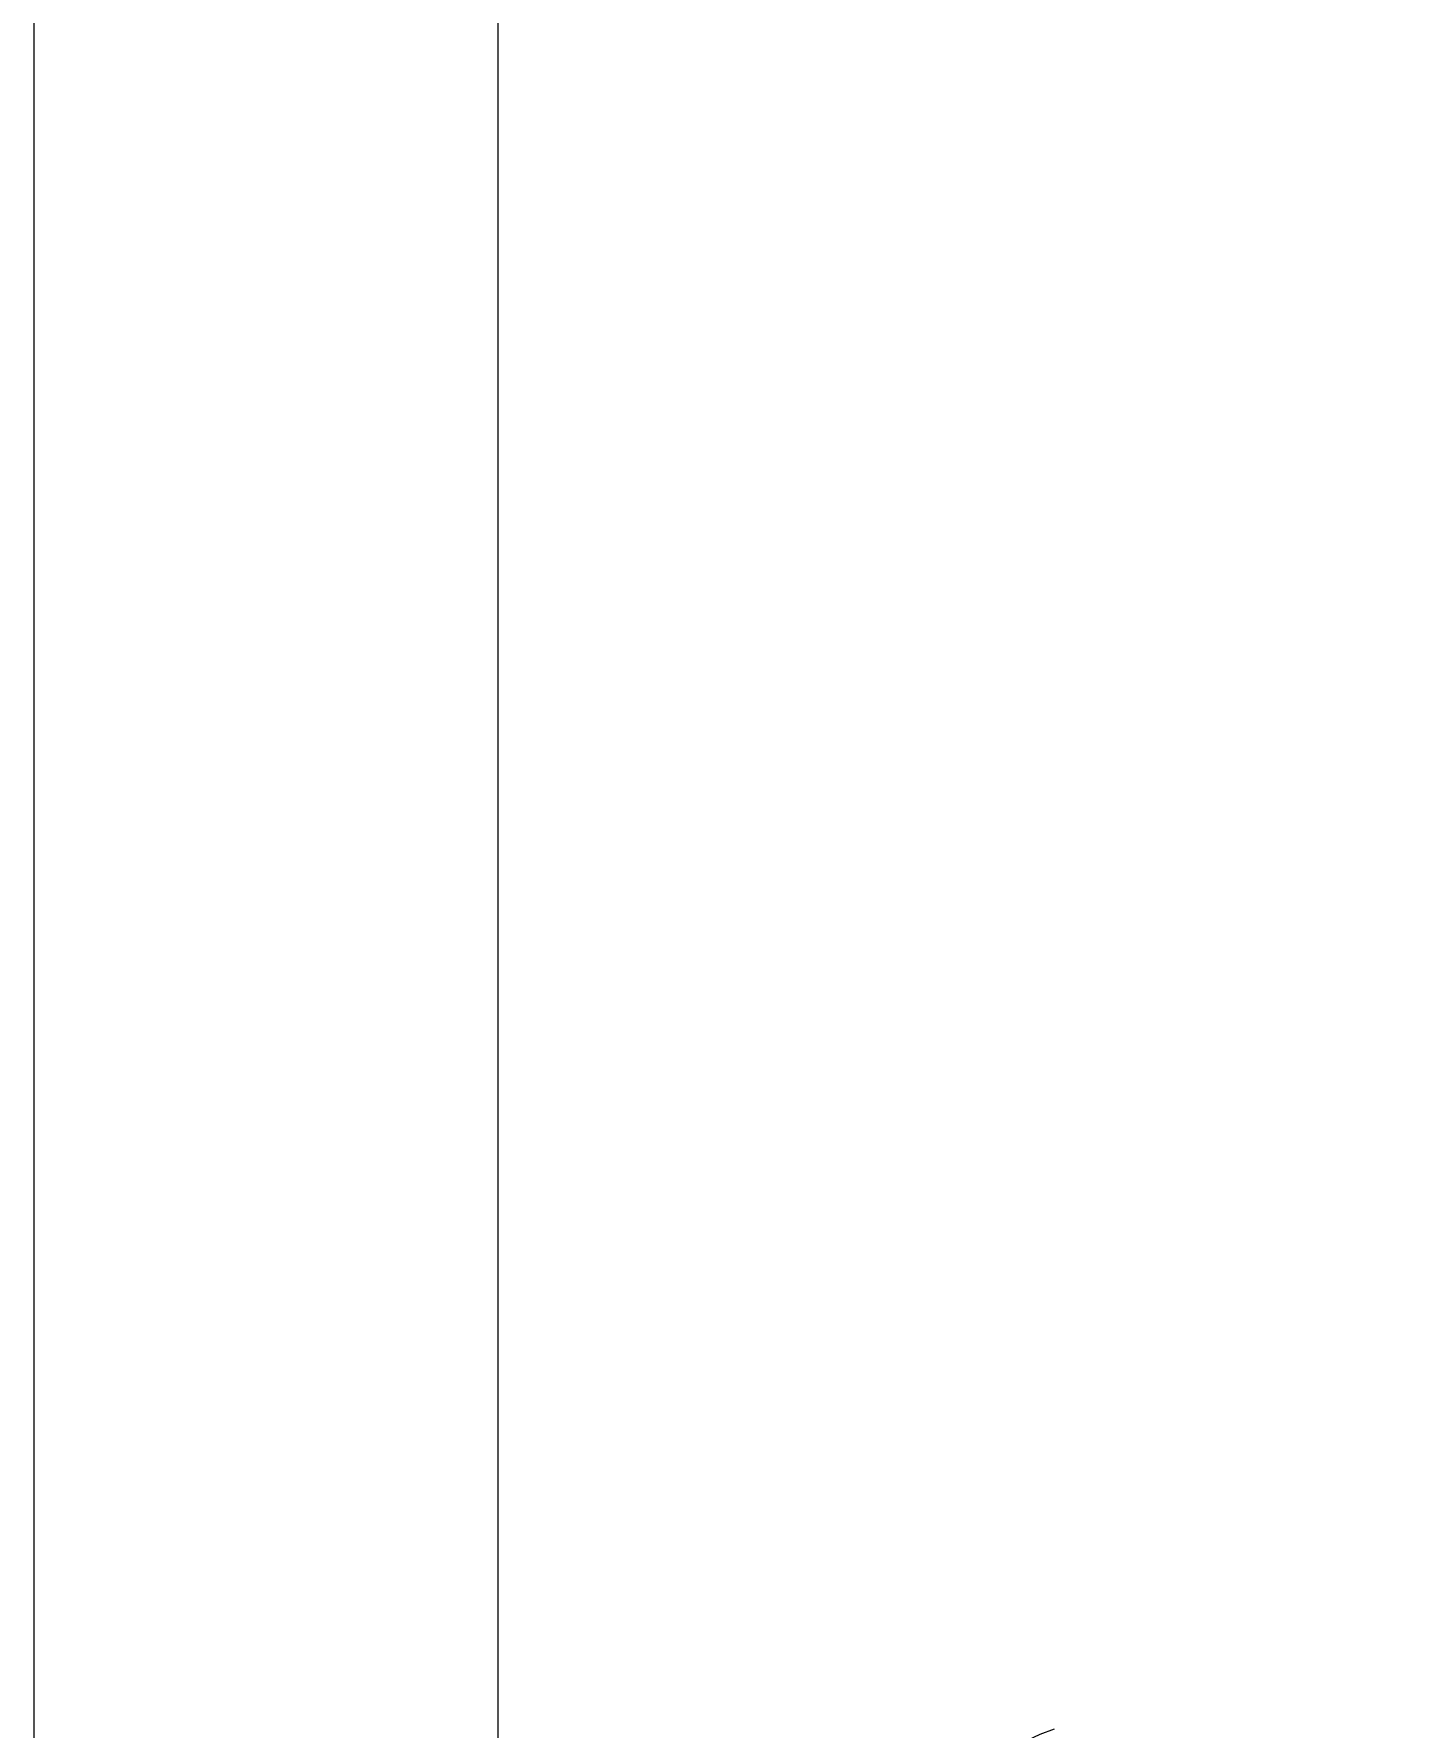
# Model space of a CAD drawing. Header units: metres. Extents: x -7665 to -5405, y -4871 to -3608.
# Drawn here: x -5482.968 to -5481.469, y -4859.607 to -4857.762 of the extents above; entities that cross this region are included whole.
import ezdxf
from ezdxf.enums import TextEntityAlignment as Align

# ---------------------------------------------------------------- set-up
doc = ezdxf.new("R2010")
doc.units = ezdxf.units.M
doc.header["$PDMODE"] = 35
doc.header["$PDSIZE"] = 0.03
doc.linetypes.add('Xref_level ST-8$0$DASHDOT', pattern=[25.4, 12.7, -6.35, 0, -6.35])
doc.layers.get('Defpoints').update_dxf_attribs({"color": 4})
for name, color, linetype, lineweight in [('Обобщенные модели', 7, 'Continuous', 18), ('ОСИ', 250, 'Xref_level ST-8$0$DASHDOT', 5), ('Привязки', 7, 'Continuous', 9), ('Цоколь', 252, 'Continuous', 18)]:
    doc.layers.add(name, color=color, linetype=linetype, lineweight=lineweight)
doc.styles.add('Норм 2.5', font='isocpeur.ttf', dxfattribs={"height": 2.5})
doc.dimstyles.new('Норм Оси', dxfattribs={"dimtxt": 2.5, "dimasz": 2, "dimexe": 1, "dimexo": 0.6267, "dimgap": 0.81, "dimtad": 1, "dimdec": 0, "dimlfac": 1000, "dimrnd": 10, "dimzin": 0, "dimtxsty": 'Норм 2.5', "dimblk": 'OBLIQUE', "dimcen": 0.9, "dimdle": 1.2, "dimclrd": 256, "dimclrt": 256, "dimadec": 3, "dimazin": 0, "dimtfac": 1, "dimtdec": 0, "dimtofl": 0, "dimtmove": 0, "dimatfit": 3, "dimfxl": 1, "dimtfill": 1, "dimtolj": 1, "dimtzin": 0, "dimlwd": -1, "dimlwe": -1, "dimarcsym": 0})

# ---------------------------------------------------------------- blocks, each defined once
blk = doc.blocks.new('*U183')
at = {"layer": 'Цоколь'}
blk.add_line((7458.070792015547, -158.0707920155728), (-9.094947017729282e-13, -158.0707920155728), dxfattribs=at)
blk = doc.blocks.new('_Oblique')
at = {"color": 0, "linetype": 'ByBlock', "lineweight": -2}
blk.add_line((-0.5, -0.5), (0.5, 0.5), dxfattribs=at)
blk = doc.blocks.new('*D230')
at = {"layer": 'Defpoints', "color": 0}
for p in [(-5482.463007360084, -4853.882081335564), (-5482.463007360084, -4859.882081335564), (-5482.463007360091, -4859.882081335564)]:
    blk.add_point(p, dxfattribs=at)
at = {"layer": 'Привязки'}
blk.add_line((-5482.463007360091, -4853.762081335564), (-5482.463007360091, -4860.002081335564), dxfattribs=at)
at = {"layer": 'Привязки', "color": 0}
for p, q in [((-5482.525677360084, -4853.882081335564), (-5482.563007360091, -4853.882081335564)), ((-5482.525677360084, -4859.882081335564), (-5482.563007360091, -4859.882081335564))]:
    blk.add_line(p, q, dxfattribs=at)
at = {"layer": 'Привязки', "xscale": 0.2, "yscale": 0.2, "zscale": 0.2}
for p, rotation in [((-5482.463007360091, -4853.882081335564), 90), ((-5482.463007360091, -4859.882081335564), 270)]:
    blk.add_blockref('_Oblique', p, dxfattribs=dict(at, rotation=rotation))
at = {"layer": 'Привязки', "insert": (-5482.669007360091, -4856.882081335562), "char_height": 0.25, "attachment_point": 5, "rotation": 90, "style": 'Норм 2.5', "bg_fill": 3, "box_fill_scale": 1.1, "bg_fill_color": 256, "bg_fill_true_color": 13158600, "bg_fill_transparency": 0}
blk.add_mtext('\\A1;6000', dxfattribs=at)
blk = doc.blocks.new('axis_name')
at = {"lineweight": 9}
blk.add_circle((0, 0), 2.907122088250071, dxfattribs=at)
at = {"style": 'Норм 2.5'}
blk.add_attdef('AXIS_NAME', text='', height=2.5, dxfattribs=at).set_placement((0, 0), align=Align.MIDDLE_CENTER)

msp = doc.modelspace()

# ---------------------------------------------------------------- block references
at = {"layer": 'Обобщенные модели', "xscale": 0.001, "yscale": 0.001, "zscale": 0.001, "rotation": 90.00000000000001}
msp.add_blockref('*U183', (-5483.126365646553, -4860.882081335562), dxfattribs=at)
at = {"layer": 'ОСИ', "xscale": 0.1, "yscale": 0.1, "zscale": 0.1}
msp.add_blockref('axis_name', (-5481.759278152457, -4859.882081335561), dxfattribs=at).add_auto_attribs({'AXIS_NAME': 'Б'})

# ---------------------------------------------------------------- dimensions: what is measured, and where the dimension line sits
at = {"layer": 'Привязки'}
dim = msp.add_linear_dim(base=(-5482.463007360091, -4859.882081335564), p1=(-5482.463007360082, -4853.882081335562), p2=(-5482.463007360082, -4859.882081335562), angle=90, dimstyle='Норм Оси', dxfattribs=at)
dim.commit()
dim.dimension.update_dxf_attribs({"geometry": '*D230', "text_midpoint": (-5482.669007360091, -4856.882081335562)})

doc.saveas('drawing.dxf')
